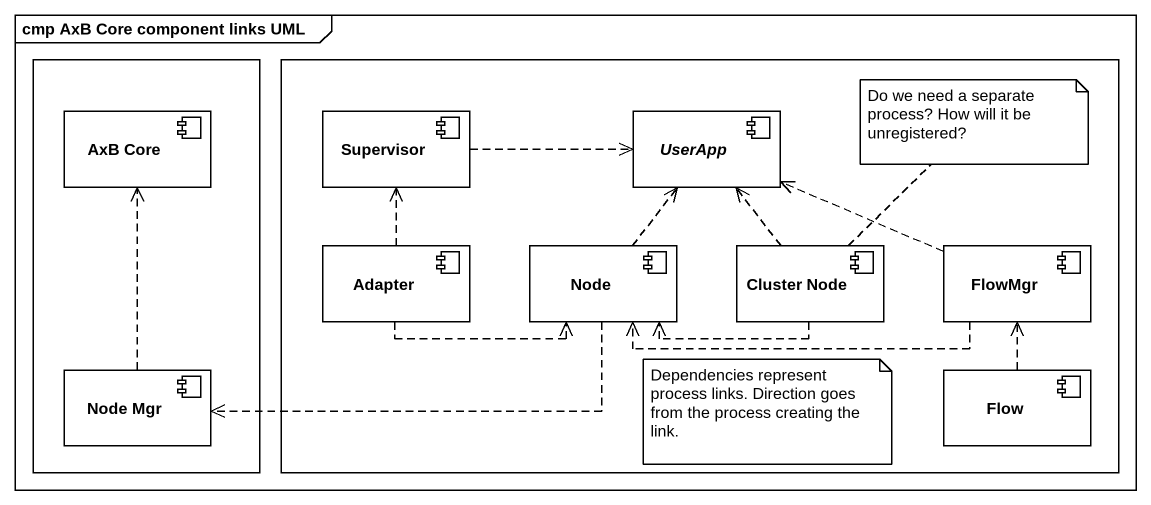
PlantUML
@startuml
mainframe cmp AxB Core component links UML
rectangle " " as rectangle1 {
  component "AxB Core" as AxB_Core
  component "Node Mgr" as Node_Mgr
}
rectangle " " as rectangle2 {
  component Supervisor
  component UserApp
  component Adapter
  component "Node" as Node_
  component "Cluster Node" as Cluster_Node
  component FlowMgr
  component Flow
}
Supervisor .right.> UserApp
Adapter .up.> Supervisor
Adapter .right.> Node_
Node_ .up.> UserApp
Node_ .left.> Node_Mgr
Cluster_Node .up.> UserApp
Cluster_Node .left.> Node_
FlowMgr .left.> UserApp
FlowMgr .left.> Node_
Node_Mgr .up.> AxB_Core
Flow .up.> FlowMgr
note top of Cluster_Node : Do we need a separate process? How will it be unregistered?
note as N2
  Dependencies represent process links. Direction goes from the process creating the link.
end note
@enduml
